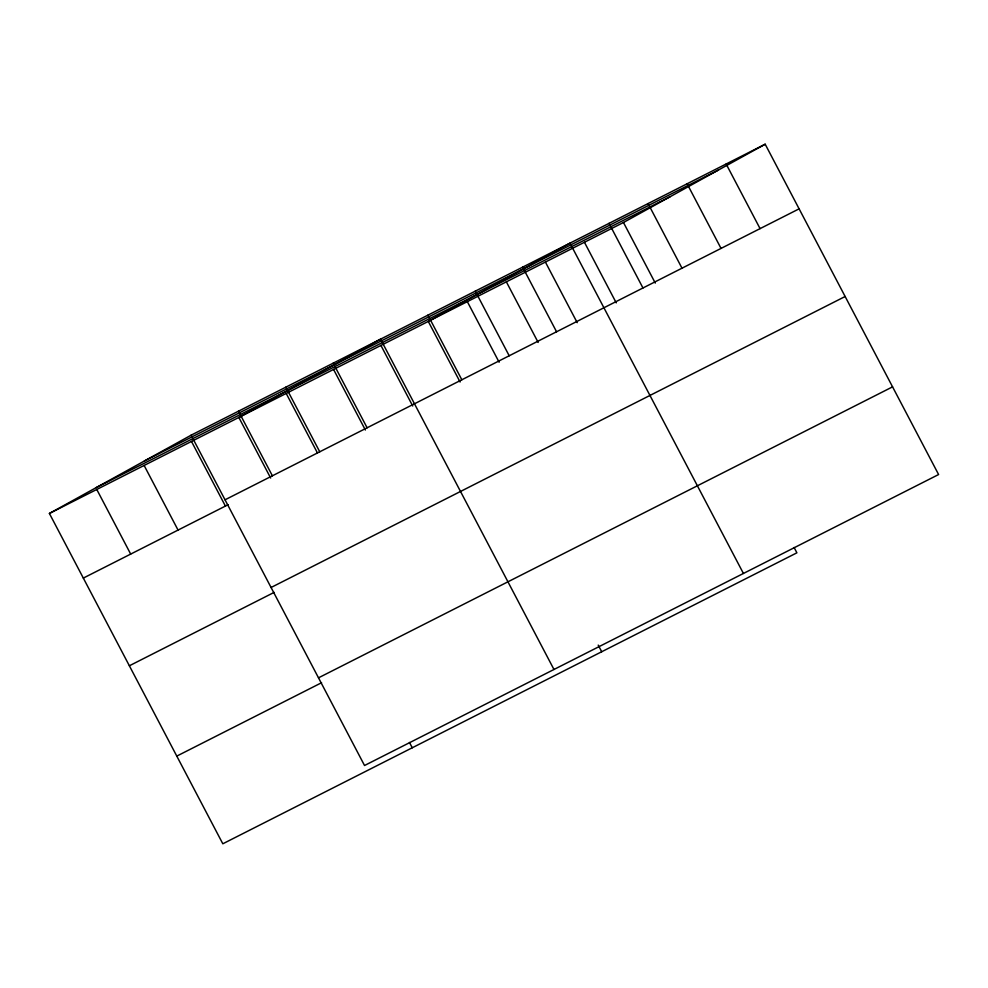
<?xml version="1.0" encoding="UTF-8"?>
<svg xmlns="http://www.w3.org/2000/svg" width="988" height="988" viewBox="0 0 988 988"><rect width="100%" height="100%" fill="white"/><g stroke="black" fill="none" stroke-linecap="round" stroke-linejoin="round"><path stroke-width="1.48" d="M794.105 547.5L796.896 552.811L222.819 843.789L49.4 513.464L191.104 435.189L765.181 144.211L938.6 474.536L364.535 765.502L191.104 435.189M49.4 513.464L623.465 222.498L765.181 144.211M144.347 461.013L718.412 170.047M96.157 487.627L670.235 196.661M225.029 499.805L799.107 208.839M83.325 578.091L228.117 504.707M271.07 587.49L845.135 296.511M129.366 665.776L274.145 592.38M318.494 677.83L892.572 386.851M176.79 756.104L321.582 682.72M726.143 163.996L760.068 228.623M687.105 183.78L721.03 248.408M648.066 203.565L681.992 268.193M623.465 222.498L655.279 283.074M609.028 223.35L642.953 287.977M584.439 242.282L616.24 302.859M743.421 573.46L569.99 243.147L428.286 321.421L460.099 382.01M545.401 262.067L577.202 322.656M522.627 267.143L556.565 331.77M506.362 281.852L538.164 342.441M475.265 291.151L509.203 355.779M467.324 301.636L499.125 362.226M427.915 315.16L461.841 379.787M598.222 645.102L601.704 651.747M553.972 669.481L380.553 339.168L238.849 417.442L270.65 478.031M380.923 345.43L412.737 406.019M333.191 363.164L367.116 427.792M333.561 369.438L365.375 430.015M285.828 387.173L319.754 451.8M286.199 393.434L317.309 452.677M238.466 411.181L272.392 475.808M409.477 742.457L412.268 747.768M191.487 441.451L225.412 506.078M144.125 465.459L178.05 530.074M96.762 489.455L130.688 554.083"/></g></svg>
